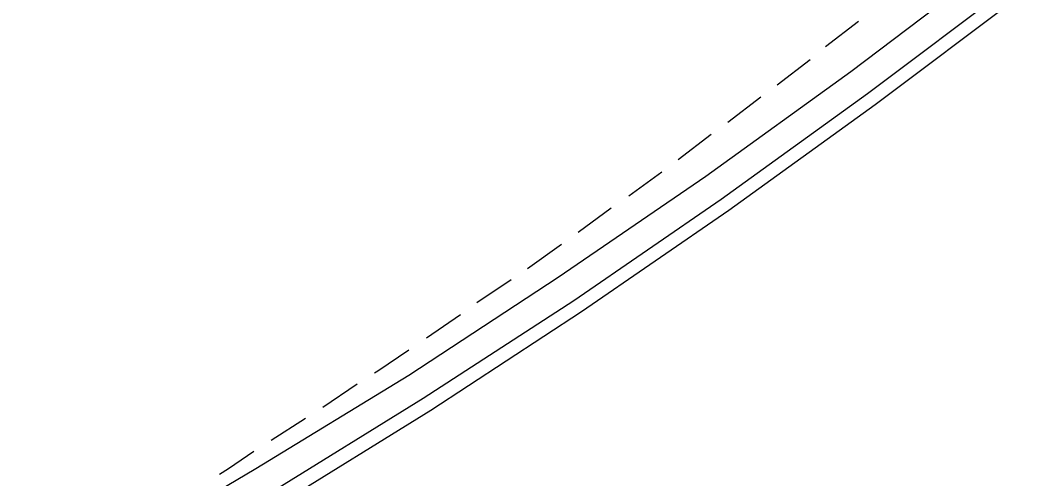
# Model space of a CAD drawing. Header units: feet. Extents: x -84 to 198, y -22 to 181.
# Drawn here: x 109.43 to 121.53, y 21.16 to 26.72 of the extents above; entities that cross this region are included whole.
import ezdxf

# ---------------------------------------------------------------- set-up
doc = ezdxf.new("R2010")
doc.units = ezdxf.units.FT
doc.layers.add('A-LINEA', color=7, linetype='CONTINUOUS')

msp = doc.modelspace()

# ---------------------------------------------------------------- linework, layer by layer
at = {"layer": 'A-LINEA'}
for p, q in [((119.2, 26.4044), (119.6, 26.7111)), ((118.6133, 25.9378), (119.0133, 26.2444)), ((118.0133, 25.4844), (118.4133, 25.7911)), ((117.4133, 25.0311), (117.8133, 25.3378)), ((116.8133, 24.5911), (117.2133, 24.8844)), ((116.2, 24.1511), (116.6, 24.4444)), ((115.5867, 23.7111), (116, 24.0044)), ((114.9733, 23.2978), (115.3867, 23.5778)), ((114.36, 22.8711), (114.7733, 23.1511)), ((113.1067, 22.0311), (113.52, 22.3111)), ((112.48, 21.6311), (112.8933, 21.8978))]:
    msp.add_line(p, q, dxfattribs=at)
for points in [[(77.8133, 8.9778), (79.96, 9.3111), (82.0933, 9.6978), (84.2133, 10.1378), (86.3333, 10.6178), (88.4267, 11.1511), (90.52, 11.7378), (92.5867, 12.3644), (94.6533, 13.0444), (96.6933, 13.7778), (98.72, 14.5511), (100.72, 15.3644), (102.7067, 16.2444), (104.6667, 17.1511), (106.6133, 18.1244), (108.5333, 19.1244), (110.4267, 20.1778), (112.2933, 21.2844), (114.1467, 22.4178), (115.96, 23.6044), (117.7467, 24.8311), (119.5067, 26.0978), (121.2267, 27.4044)], [(77.8667, 8.6578), (80.0133, 8.9911), (82.16, 9.3778), (84.2933, 9.8044), (86.4133, 10.2978), (88.52, 10.8311), (90.6133, 11.4178), (92.6933, 12.0444), (94.76, 12.7244), (96.8133, 13.4578), (98.84, 14.2444), (100.8533, 15.0578), (102.84, 15.9378), (104.8133, 16.8578), (106.76, 17.8178), (108.6933, 18.8311), (110.6, 19.8978), (112.4667, 20.9911), (114.32, 22.1378), (116.1467, 23.3244), (117.9333, 24.5511), (119.7067, 25.8311), (121.44, 27.1378)], [(77.8933, 8.4844), (80.04, 8.8178), (82.1867, 9.2044), (84.32, 9.6444), (86.4533, 10.1378), (88.56, 10.6711), (90.6533, 11.2578), (92.7467, 11.8844), (94.8133, 12.5644), (96.8667, 13.2978), (98.9067, 14.0844), (100.92, 14.9111), (102.92, 15.7911), (104.8933, 16.7111), (106.84, 17.6711), (108.7733, 18.6844), (110.68, 19.7511), (112.56, 20.8444), (114.4133, 21.9911), (116.24, 23.1911), (118.0267, 24.4178), (119.8, 25.6978), (121.5333, 27.0044)], [(113.7333, 22.4444), (113.7733, 22.4711), (114.1467, 22.7244)], [(111.8533, 21.2178), (111.96, 21.2844), (112.2667, 21.4978)]]:
    msp.add_lwpolyline(points, dxfattribs=at)

doc.saveas('drawing.dxf')
